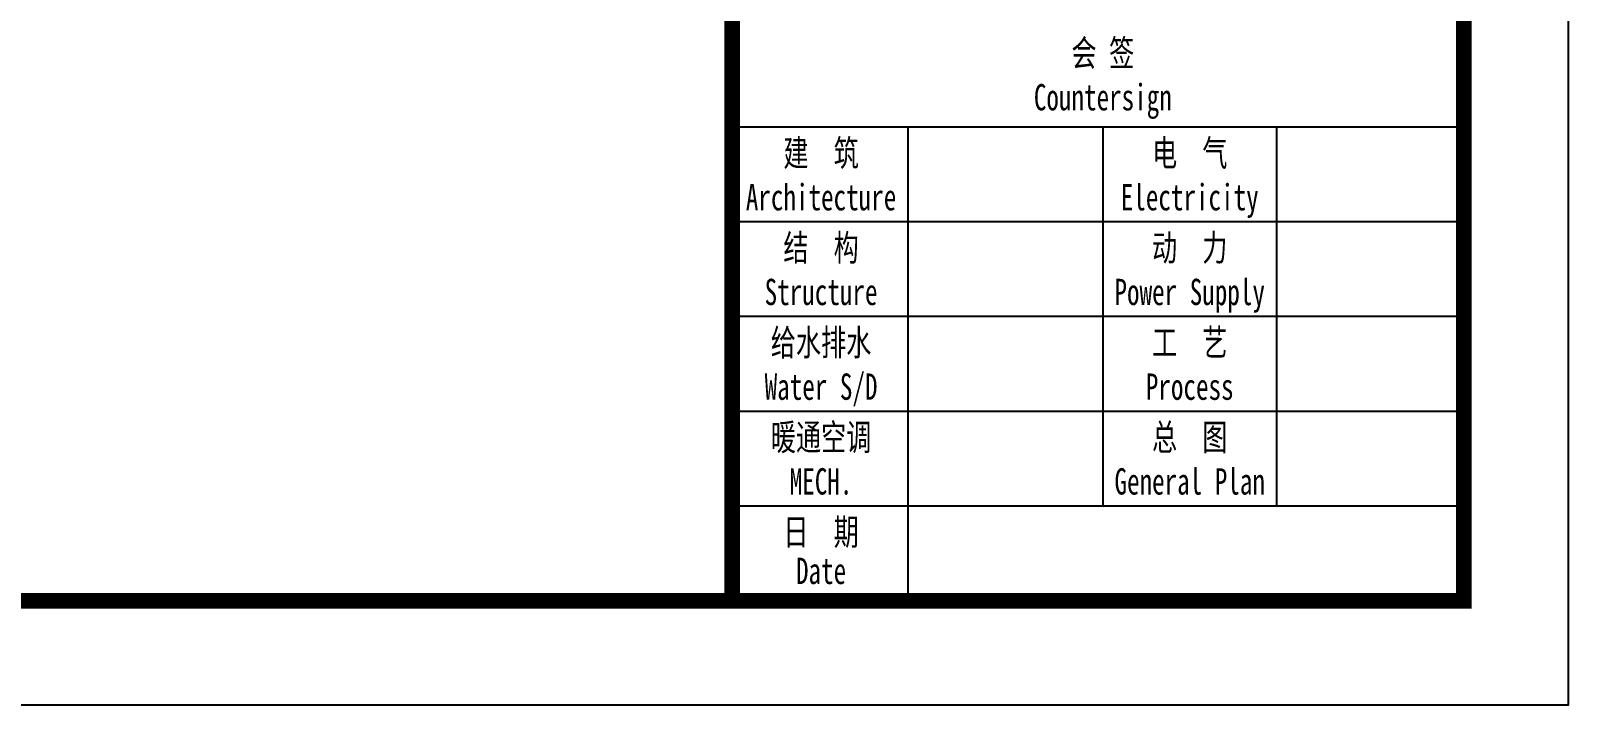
# Model space of a CAD drawing. Extents: x 180850 to 1399066, y 113487 to 334416.
# Drawn here: x 1169127 to 1189933, y 136382 to 145517 of the extents above; entities that cross this region are included whole.
import ezdxf
from ezdxf.enums import TextEntityAlignment as Align

# ---------------------------------------------------------------- set-up
doc = ezdxf.new("R2010")
doc.units = 0
doc.header["$LTSCALE"] = 1000
doc.layers.add('PUB_TITLE', color=4, linetype='Continuous')
doc.styles.add('_gyy_title_ST', font='', dxfattribs={"width": 0.8})
doc.styles.get('_gyy_title_ST').set_extended_font_data('SimSun')

msp = doc.modelspace()

# ---------------------------------------------------------------- linework, layer by layer
at = {"layer": 'PUB_TITLE'}
for p, q in [((1188623.63, 144210.21), (1178646.15, 144210.21)), ((1180997.99, 144210.21), (1180997.99, 137796.11)), ((1183634.89, 144210.21), (1183634.89, 139078.93)), ((1185986.73, 144210.21), (1185986.73, 139078.93)), ((1188623.63, 142927.39), (1178646.15, 142927.39)), ((1188623.63, 141644.57), (1178646.15, 141644.57)), ((1188623.63, 140361.75), (1178646.15, 140361.75)), ((1188623.63, 139078.93), (1178646.15, 139078.93))]:
    msp.add_line(p, q, dxfattribs=at)
msp.add_lwpolyline([(1041333.16, 220381.89), (1189933.16, 220381.89), (1189933.16, 136381.97), (1041333.16, 136381.97)], close=True, dxfattribs=at)
at = {"layer": 'PUB_TITLE', "const_width": 212.12}
for points in [[(1044868.51, 137796.11), (1044868.51, 218967.75), (1188519.02, 218967.75), (1188519.02, 137796.11)], [(1178620.04, 218967.75), (1188519.02, 218967.75), (1188519.02, 137796.11), (1178620.04, 137796.11)]]:
    msp.add_lwpolyline(points, close=True, dxfattribs=at)

# ---------------------------------------------------------------- texts
at = {"layer": 'PUB_TITLE', "style": '_gyy_title_ST', "width": 0.7}
for s, height, p in [('会 签', 356.338, (1183634.89, 145036.91)), ('Countersign', 356.3382, (1183634.89, 144438.27)), ('建  筑', 356.338, (1179822.07, 143682.83)), ('电  气', 356.338, (1184810.81, 143682.83)), ('Architecture', 356.3382, (1179822.07, 143084.18)), ('Electricity', 356.3382, (1184810.81, 143084.18)), ('结  构', 356.338, (1179822.07, 142400.01)), ('动  力', 356.338, (1184810.81, 142400.01)), ('Structure', 356.338, (1179822.07, 141801.37)), ('Power Supply', 356.3382, (1184810.81, 141801.37)), ('给水排水', 356.338, (1179822.07, 141117.19)), ('工  艺', 356.338, (1184810.81, 141117.19)), ('Water S/D', 356.338, (1179822.07, 140518.54)), ('Process', 356.338, (1184810.81, 140518.54)), ('暖通空调', 356.338, (1179822.07, 139834.37)), ('总  图', 356.338, (1184810.81, 139834.37)), ('General Plan', 356.3382, (1184810.81, 139235.73)), ('MECH.', 356.338, (1179822.07, 139235.73)), ('日  期', 356.338, (1179822.07, 138551.55)), ('Date', 356.338, (1179822.07, 138024.17))]:
    msp.add_text(s, height=height, dxfattribs=at).set_placement(p, align=Align.CENTER)

doc.saveas('drawing.dxf')
